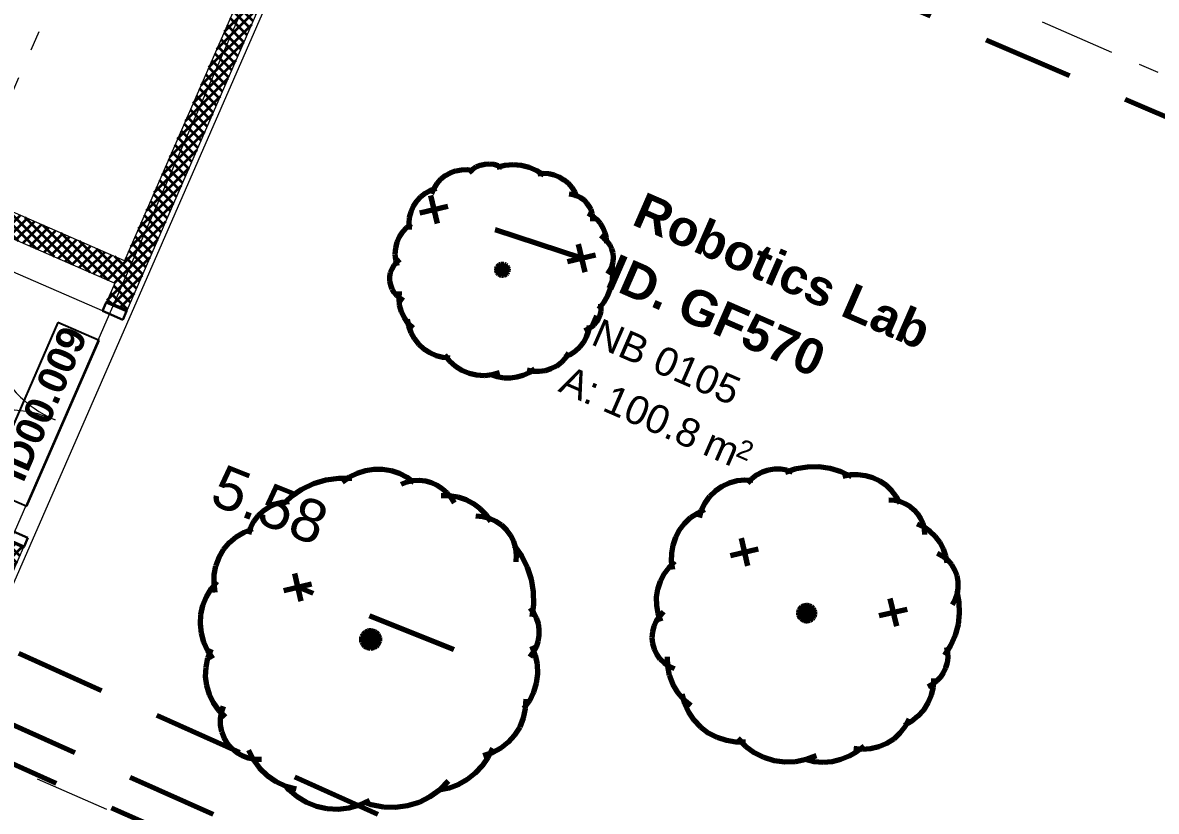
# Model space of a CAD drawing. Header units: millimetres. Extents: x -99530 to 1067232, y -97212 to 137997.
# Drawn here: x 983521 to 991453, y -17191 to -11672 of the extents above; entities that cross this region are included whole.
import ezdxf
from ezdxf.enums import TextEntityAlignment as Align

# ---------------------------------------------------------------- set-up
doc = ezdxf.new("R2010")
doc.units = ezdxf.units.MM
doc.header["$MEASUREMENT"] = 0
doc.linetypes.add('Double Dashed', pattern=[1093.611073, 529.166651, -211.666656, 141.111112, -211.666656])
doc.linetypes.add('Long Dashed', pattern=[1058.333302, 634.99999, -423.333311])
for name, color, linetype, lineweight, true_color in [('A-25-M_Wall_Int_Pen_No__107', 7, 'Continuous', 15, 0xa6a6a6), ('A-25-M_Wall_Int_Pen_No__27', 7, 'Continuous', 50, 0x2a2a2a), ('New_A-05-M_Gross_Int_Computing_Pen_No__74', 7, 'Continuous', 20, 0x606060), ('New_A-15-MG_Structural_Grid_Phase_2_Pen_No__222', 7, 'Continuous', 13, 0x65af33), ('New_ArchiCAD Doors_Pen_No__43', 7, 'Continuous', 30, 0x444444), ('New_ArchiCAD Doors_Pen_No__63', 7, 'Continuous', 20, 0x606060)]:
    doc.layers.add(name, color=color, linetype=linetype, lineweight=lineweight, true_color=true_color)
for name, color, linetype, lineweight in [('Demolished_G-10-P_Topo_Building_Pen_No__177', 1, 'Continuous', 70), ('Demolished_G-10-P_Topo_Fence_Pen_No__177', 1, 'Continuous', 70), ('Demolished_G-10-P_Topo_Tree_Planting_Pen_No__177', 1, 'Continuous', 70), ('Demolished_G-10-P_Topo_Wall_Pen_No__177', 1, 'Continuous', 70), ('G-10-P_Topo_Fence_Pen_No__2', 8, 'Continuous', 15), ('New_A-25-M_Wall_Int_Pen_No__1', 7, 'Continuous', 13), ('New_A-25-M_Wall_Int_Pen_No__155', 5, 'Continuous', 35), ('New_ArchiCAD Door Markers_Pen_No__1', 7, 'Continuous', 13), ('New_ArchiCAD Door Markers_Pen_No__5', 7, 'Continuous', 25), ('New_ArchiCAD Doors_Pen_No__1', 7, 'Continuous', 13), ('New_ArchiCAD Zone Stamps_Pen_No__6', 7, 'Continuous', 35)]:
    doc.layers.add(name, color=color, linetype=linetype, lineweight=lineweight)
for name, color, linetype in [('New_A-05-M_Gross_Int_Computing', 7, 'Continuous'), ('New_A-15-MG_Structural_Grid_Phase_2', 7, 'Continuous'), ('New_A-25-M_Wall_Int', 7, 'Continuous'), ('New_ArchiCAD Door Markers', 7, 'Continuous'), ('New_ArchiCAD Doors', 7, 'Continuous')]:
    doc.layers.add(name, color=color, linetype=linetype)
doc.styles.add('GENERATED_STYLE_1', font='')
doc.styles.add('GENERATED_STYLE_2', font='')
doc.styles.add('GENERATED_STYLE_3', font='')
doc.styles.add('GENERATED_STYLE_4', font='')
doc.styles.get('GENERATED_STYLE_1').set_extended_font_data('Arial', bold=True)
doc.styles.get('GENERATED_STYLE_2').set_extended_font_data('Swis721 BT', bold=True)
doc.styles.get('GENERATED_STYLE_3').set_extended_font_data('Arial')
doc.styles.get('GENERATED_STYLE_4').set_extended_font_data('Swis721 BT')
pattern_1 = [(45, (976938, 0), (-35.35534, 35.35534), []), (135, (976938, 0), (35.35534, 35.35534), [])]

# ---------------------------------------------------------------- blocks, each defined once
blk = doc.blocks.new('Robotics Lab_INB 0105_36_3', base_point=(988409.6, -14282.5))
at = {"layer": 'New_A-05-M_Gross_Int_Computing_Pen_No__74', "linetype": 'Continuous'}
blk.add_line((987302.2, -6778.4), (983411.1, -15702), dxfattribs=at)
at = {"layer": 'New_ArchiCAD Zone Stamps_Pen_No__6'}
for tag, height, style, p in [('ROOM_NAME', 250, 'GENERATED_STYLE_1', (987873.7, -12852.3)), ('zoneNameLine2', 250, 'GENERATED_STYLE_1', (987685.2, -13284.5)), ('ROOM_NUMBER', 200, 'GENERATED_STYLE_3', (987496.8, -13705.2)), ('measuredAreaCode', 200, 'GENERATED_STYLE_3', (987339.8, -14065.3)), ('ROOM_HOLES_PRM', 200, 'GENERATED_STYLE_3', (987647.2, -14199.3)), ('DUMMY_649', 200, 'GENERATED_STYLE_3', (988276.4, -14473.7)), ('DUMMY_650', 133.3, 'GENERATED_STYLE_3', (988555.6, -14580.2))]:
    blk.add_attdef(tag, text='', height=height, rotation=336.44041, dxfattribs=dict(at, style=style)).set_placement(p, align=Align.TOP_LEFT)
blk = doc.blocks.new('Image Engineering Workshop_INB 0108_45_3', base_point=(981374.2, -10684.3))
at = {"layer": 'New_A-05-M_Gross_Int_Computing_Pen_No__74', "linetype": 'Continuous'}
blk.add_line((983322.2, -15560.1), (987267.9, -6511.4), dxfattribs=at)
at = {"layer": 'New_ArchiCAD Zone Stamps_Pen_No__6'}
for tag, height, style, p in [('ROOM_NAME', 250, 'GENERATED_STYLE_1', (979618.7, -8722.4)), ('zoneNameLine2', 250, 'GENERATED_STYLE_1', (979430.3, -9154.5)), ('ROOM_NUMBER', 200, 'GENERATED_STYLE_3', (979241.8, -9575.2)), ('measuredAreaCode', 200, 'GENERATED_STYLE_3', (979084.8, -9935.3)), ('ROOM_WALLS_PRM', 200, 'GENERATED_STYLE_3', (979392.2, -10069.4)), ('DUMMY_649', 200, 'GENERATED_STYLE_3', (980021.4, -10343.7)), ('DUMMY_650', 133.3, 'GENERATED_STYLE_3', (980300.7, -10450.3))]:
    blk.add_attdef(tag, text='', height=height, rotation=336.44041, dxfattribs=dict(at, style=style)).set_placement(p, align=Align.TOP_LEFT)
blk = doc.blocks.new('Door Stamp 17[7]_3', base_point=(983889.5, -14514.4))
at = {"layer": 'New_ArchiCAD Door Markers_Pen_No__5', "linetype": 'Continuous'}
for p, q in [((983767.2, -13770.7), (983261.4, -14930.8)), ((984055.3, -13896.3), (983767.2, -13770.7)), ((983549.4, -15056.5), (984055.3, -13896.3)), ((983549.4, -15056.5), (984055.3, -13896.3)), ((983261.4, -14930.8), (983549.4, -15056.5))]:
    blk.add_line(p, q, dxfattribs=at)
at = {"layer": 'New_ArchiCAD Door Markers_Pen_No__1', "style": 'GENERATED_STYLE_1'}
blk.add_attdef('AC_WIDO_ID', text='', height=200, rotation=66.44041, dxfattribs=at).set_placement((983579.9, -14921.5), align=Align.BOTTOM_LEFT)
blk = doc.blocks.new('Double Door 19[11]_3', base_point=(976938, 0))
at = {"layer": 'New_ArchiCAD Doors_Pen_No__1', "linetype": 'Continuous'}
for p, q in [((984109.1, -13622.9), (984122.9, -13628.9)), ((984122.9, -13628.9), (984251.2, -13684.8)), ((983385.7, -15282), (983399.4, -15288)), ((983399.4, -15288), (983527.7, -15343.9))]:
    blk.add_line(p, q, dxfattribs=at)
at = {"layer": 'New_ArchiCAD Doors_Pen_No__43', "linetype": 'Continuous'}
for p, q in [((984079.9, -13689.8), (984106.3, -13629.3)), ((984106.3, -13629.3), (984109.1, -13622.9)), ((984106.3, -13629.3), (984248.4, -13691.2)), ((984109.1, -13622.9), (984251.2, -13684.8)), ((984222, -13751.7), (984079.9, -13689.8)), ((984248.4, -13691.2), (984222, -13751.7)), ((984248.4, -13691.2), (984251.2, -13684.8)), ((983388.5, -15275.6), (983414.8, -15215.1)), ((983414.8, -15215.1), (983556.9, -15277)), ((983388.5, -15275.6), (983385.7, -15282)), ((983385.7, -15282), (983527.7, -15343.9)), ((983530.5, -15337.5), (983388.5, -15275.6)), ((983556.9, -15277), (983530.5, -15337.5)), ((983530.5, -15337.5), (983527.7, -15343.9))]:
    blk.add_line(p, q, dxfattribs=at)
at = {"layer": 'New_ArchiCAD Doors_Pen_No__63', "linetype": 'Continuous'}
for p, q in [((984079.9, -13689.8), (983317.3, -13357.2)), ((983414.8, -15215.1), (982652.2, -14882.5))]:
    blk.add_line(p, q, dxfattribs=at)
for centre, start, end in [((984079.9, -13689.8), 156.44041, 246.44041), ((983414.8, -15215.1), 66.44041, 156.44041)]:
    blk.add_arc(centre, 832, start, end, dxfattribs=at)
at = {"layer": 'New_ArchiCAD Door Markers'}
ref = blk.add_blockref('Door Stamp 17[7]_3', (983889.5, -14514.4), dxfattribs=at)
ref.add_attrib('AC_WIDO_ID', 'ID00.009', dxfattribs={"layer": 'New_ArchiCAD Door Markers_Pen_No__1', "color": 7, "height": 200, "rotation": 66.44041, "style": 'GENERATED_STYLE_1'}).set_placement((983579.9, -14921.5), align=Align.BOTTOM_LEFT)
blk = doc.blocks.new('Wall_174_3', base_point=(987266.1, -6770.8))
at = {"layer": 'New_A-25-M_Wall_Int_Pen_No__155', "linetype": 'Continuous'}
h = blk.add_hatch(dxfattribs=at)
h.set_pattern_fill('Grid_5x5_Diagonal_0003', color=256, style=0, pattern_type=2)
h.set_pattern_definition(pattern_1)
h.paths.add_polyline_path([(984109.1, -13622.9), (984122.9, -13628.9), (984251.2, -13684.8), (984313.3, -13542.4), (984369.3, -13414.1), (987266.1, -6770.8), (987137.7, -6714.8), (987188.3, -6598.9), (987179.9, -6580.5), (984233.2, -13338.4), (984227.2, -13352.1), (984171.2, -13480.4), (984165.2, -13494.2)])
h = blk.add_hatch(dxfattribs=at)
h.set_pattern_fill('Grid_5x5_Diagonal_0003', color=256, style=0, pattern_type=2)
h.set_pattern_definition(pattern_1)
h.paths.add_polyline_path([(983385.7, -15282), (983294.8, -15490.3), (983302.6, -15510), (983374.9, -15694.3), (983527.7, -15343.9), (983399.4, -15288)])
at = {"layer": 'New_A-25-M_Wall_Int_Pen_No__1', "linetype": 'Continuous'}
for p, q in [((984109.1, -13622.9), (984122.9, -13628.9)), ((984122.9, -13628.9), (984251.2, -13684.8)), ((983399.4, -15288), (983527.7, -15343.9))]:
    blk.add_line(p, q, dxfattribs=at)
at = {"layer": 'New_A-25-M_Wall_Int_Pen_No__1', "linetype": 'Continuous', "flags": 128}
for points in [[(987179.9, -6580.5), (984233.2, -13338.4)], [(984251.2, -13684.8), (987266.1, -6770.8)], [(984165.2, -13494.2), (984109.1, -13622.9)], [(983374.9, -15694.3), (983527.7, -15343.9)]]:
    blk.add_lwpolyline(points, dxfattribs=at)
at = {"layer": 'New_ArchiCAD Doors', "color": 251, "linetype": 'Continuous', "lineweight": 20, "true_color": 0x606060}
blk.add_blockref('Double Door 19[11]_3', (976938, 0), dxfattribs=at)
blk = doc.blocks.new('Door Stamp 17[13]_3', base_point=(983923.8, -11043.9))
at = {"layer": 'New_ArchiCAD Door Markers_Pen_No__5', "linetype": 'Continuous'}
for p, q in [((983824.2, -10467.5), (983433.6, -11363.2)), ((984018.3, -10552.1), (983824.2, -10467.5)), ((983627.7, -11447.8), (984018.3, -10552.1)), ((983627.7, -11447.8), (984018.3, -10552.1)), ((983433.6, -11363.2), (983627.7, -11447.8))]:
    blk.add_line(p, q, dxfattribs=at)
at = {"layer": 'New_ArchiCAD Door Markers_Pen_No__1', "style": 'GENERATED_STYLE_2'}
blk.add_attdef('AC_WIDO_ID', text='', height=150, rotation=66.44041, dxfattribs=at).set_placement((983651.2, -11349.3), align=Align.BOTTOM_LEFT)
blk = doc.blocks.new('Simple Door Opening[17]_3', base_point=(976938, 0))
at = {"layer": 'New_ArchiCAD Doors_Pen_No__1', "linetype": 'Continuous'}
for p, q in [((984307.6, -9738.5), (984321.4, -9744.5)), ((984321.4, -9744.5), (984449.7, -9800.5)), ((984449.7, -9800.5), (984463.4, -9806.4)), ((983228.4, -12213.4), (983242.2, -12219.4)), ((983242.2, -12219.4), (983370.5, -12275.4)), ((983370.5, -12275.4), (983384.2, -12281.4))]:
    blk.add_line(p, q, dxfattribs=at)
at = {"layer": 'New_ArchiCAD Door Markers'}
ref = blk.add_blockref('Door Stamp 17[13]_3', (983923.8, -11043.9), dxfattribs=at)
ref.add_attrib('AC_WIDO_ID', 'ID00.008', dxfattribs={"layer": 'New_ArchiCAD Door Markers_Pen_No__1', "color": 7, "height": 150, "rotation": 66.44041, "style": 'GENERATED_STYLE_2'}).set_placement((983651.2, -11349.3), align=Align.BOTTOM_LEFT)
blk = doc.blocks.new('Door Stamp 17[14]_3', base_point=(985483.8, -7466.4))
at = {"layer": 'New_ArchiCAD Door Markers_Pen_No__5', "linetype": 'Continuous'}
for p, q in [((985384.2, -6889.9), (984993.6, -7785.6)), ((985578.3, -6974.6), (985384.2, -6889.9)), ((985187.7, -7870.3), (985578.3, -6974.6)), ((985187.7, -7870.3), (985578.3, -6974.6)), ((984993.6, -7785.6), (985187.7, -7870.3))]:
    blk.add_line(p, q, dxfattribs=at)
at = {"layer": 'New_ArchiCAD Door Markers_Pen_No__1', "style": 'GENERATED_STYLE_2'}
blk.add_attdef('AC_WIDO_ID', text='', height=150, rotation=66.44041, dxfattribs=at).set_placement((985211.2, -7771.5), align=Align.BOTTOM_LEFT)
blk = doc.blocks.new('Simple Door Opening[18]_3', base_point=(976938, 0))
at = {"layer": 'New_ArchiCAD Doors_Pen_No__1', "linetype": 'Continuous'}
for p, q in [((985867.6, -6161), (985881.3, -6167)), ((985881.3, -6167), (986009.7, -6222.9)), ((986009.7, -6222.9), (986023.4, -6228.9)), ((984788.4, -8635.9), (984802.1, -8641.9)), ((984802.1, -8641.9), (984930.5, -8697.9)), ((984930.5, -8697.9), (984944.2, -8703.9))]:
    blk.add_line(p, q, dxfattribs=at)
at = {"layer": 'New_ArchiCAD Door Markers'}
ref = blk.add_blockref('Door Stamp 17[14]_3', (985483.8, -7466.4), dxfattribs=at)
ref.add_attrib('AC_WIDO_ID', 'ID00.007', dxfattribs={"layer": 'New_ArchiCAD Door Markers_Pen_No__1', "color": 7, "height": 150, "rotation": 66.44041, "style": 'GENERATED_STYLE_2'}).set_placement((985211.2, -7771.5), align=Align.BOTTOM_LEFT)
blk = doc.blocks.new('Wall_188_3', base_point=(986017.4, -6242.7))
at = {"layer": 'A-25-M_Wall_Int_Pen_No__107', "linetype": 'Continuous'}
for points in [[(984837.5, -8948.7), (984843.5, -8935), (984829.7, -8929), (984823.7, -8942.7)], [(984697.6, -9269.5), (984703.6, -9255.7), (984689.8, -9249.7), (984683.8, -9263.5)]]:
    blk.add_hatch(color=256, dxfattribs=at).paths.add_polyline_path(points)
at = {"layer": 'New_A-25-M_Wall_Int_Pen_No__155', "linetype": 'Continuous'}
h = blk.add_hatch(dxfattribs=at)
h.set_pattern_fill('Grid_5x5_Diagonal_0003', color=256, style=0, pattern_type=2)
h.set_pattern_definition(pattern_1)
h.paths.add_polyline_path([(984788.4, -8635.9), (984307.6, -9738.5), (984321.4, -9744.5), (984449.7, -9800.5), (984463.4, -9806.4), (984697.6, -9269.5), (984683.8, -9263.5), (984689.8, -9249.7), (984703.6, -9255.7), (984837.5, -8948.7), (984823.7, -8942.7), (984829.7, -8929), (984843.5, -8935), (984944.2, -8703.9), (984930.5, -8697.9), (984802.1, -8641.9)])
h = blk.add_hatch(dxfattribs=at)
h.set_pattern_fill('Grid_5x5_Diagonal_0003', color=256, style=0, pattern_type=2)
h.set_pattern_definition(pattern_1)
h.paths.add_polyline_path([(983228.4, -12213.4), (982908.8, -12946.3), (982928.6, -12938.6), (983112.9, -12866.2), (983132.6, -12858.5), (983384.2, -12281.4), (983370.5, -12275.4), (983242.2, -12219.4)])
at = {"layer": 'A-25-M_Wall_Int_Pen_No__27', "linetype": 'Continuous'}
for p, q in [((984823.7, -8942.7), (984837.5, -8948.7)), ((984843.5, -8935), (984829.7, -8929)), ((984683.8, -9263.5), (984697.6, -9269.5)), ((984703.6, -9255.7), (984689.8, -9249.7))]:
    blk.add_line(p, q, dxfattribs=at)
at = {"layer": 'New_A-25-M_Wall_Int_Pen_No__1', "linetype": 'Continuous', "flags": 128}
for points in [[(984788.4, -8635.9), (984307.6, -9738.5)], [(984843.5, -8935), (984944.2, -8703.9)], [(984703.6, -9255.7), (984837.5, -8948.7)], [(984463.4, -9806.4), (984697.6, -9269.5)], [(983228.4, -12213.4), (982908.8, -12946.3)], [(983132.6, -12858.5), (983384.2, -12281.4)]]:
    blk.add_lwpolyline(points, dxfattribs=at)
at = {"layer": 'New_ArchiCAD Doors', "color": 251, "linetype": 'Continuous', "lineweight": 20, "true_color": 0x606060}
for name in ['Simple Door Opening[18]_3', 'Simple Door Opening[17]_3']:
    blk.add_blockref(name, (976938, 0), dxfattribs=at)
blk = doc.blocks.new('Wall_189_3', base_point=(984375.3, -13400.3))
at = {"layer": 'New_A-25-M_Wall_Int_Pen_No__155', "linetype": 'Continuous'}
h = blk.add_hatch(dxfattribs=at)
h.set_pattern_fill('Grid_5x5_Diagonal_0003', color=256, style=0, pattern_type=2)
h.set_pattern_definition(pattern_1)
h.paths.add_polyline_path([(982908.8, -12946.3), (984165.2, -13494.2), (984171.2, -13480.4), (984227.2, -13352.1), (984233.2, -13338.4), (983132.6, -12858.5), (983112.9, -12866.2), (982928.6, -12938.6)])
at = {"layer": 'New_A-25-M_Wall_Int_Pen_No__1', "linetype": 'Continuous', "flags": 128}
for points in [[(984233.2, -13338.4), (983132.6, -12858.5)], [(982908.8, -12946.3), (984165.2, -13494.2)]]:
    blk.add_lwpolyline(points, dxfattribs=at)
blk = doc.blocks.new('Standard grid marker[48]_3', base_point=(992775, -20956.1))
at = {"layer": 'New_A-15-MG_Structural_Grid_Phase_2_Pen_No__222', "linetype": 'Double Dashed'}
blk.add_line((992128.7, -20674.3), (963323, -8113.6), dxfattribs=at)
at = {"layer": 'New_A-15-MG_Structural_Grid_Phase_2_Pen_No__222', "style": 'GENERATED_STYLE_4'}
for tag, p in [('AC_MarkerText_1_1', (962218.3, -7588.5)), ('AC_MarkerText_1_0', (993233.3, -21112.6))]:
    blk.add_attdef(tag, text='', height=350, rotation=336.44041, dxfattribs=at).set_placement(p, align=Align.MIDDLE_CENTER)
blk = doc.blocks.new('Standard grid marker[53]_3', base_point=(989117.5, 840.1))
at = {"layer": 'New_A-15-MG_Structural_Grid_Phase_2_Pen_No__222', "linetype": 'Double Dashed'}
blk.add_line((988738.3, -29.4), (974468.2, -32755.4), dxfattribs=at)
at = {"layer": 'New_A-15-MG_Structural_Grid_Phase_2_Pen_No__222', "style": 'GENERATED_STYLE_4'}
for tag, p in [('AC_MarkerText_1_0', (988744.4, 1584.9)), ('AC_MarkerText_1_1', (973316.3, -33796.8))]:
    blk.add_attdef(tag, text='', height=350, rotation=336.44041, dxfattribs=at).set_placement(p, align=Align.MIDDLE_CENTER)
blk = doc.blocks.new('Standard grid marker[55]_3', base_point=(995839.3, -13928.7))
at = {"layer": 'New_A-15-MG_Structural_Grid_Phase_2_Pen_No__222', "linetype": 'Double Dashed'}
blk.add_line((993146.4, -12754.5), (968433.9, -1978.6), dxfattribs=at)
at = {"layer": 'New_A-15-MG_Structural_Grid_Phase_2_Pen_No__222', "style": 'GENERATED_STYLE_4'}
for tag, p in [('AC_MarkerText_1_1', (965282.6, -561.1)), ('AC_MarkerText_1_0', (996297.6, -14085.2))]:
    blk.add_attdef(tag, text='', height=350, rotation=336.44041, dxfattribs=at).set_placement(p, align=Align.MIDDLE_CENTER)

msp = doc.modelspace()

# ---------------------------------------------------------------- linework, layer by layer
at = {"layer": 'Demolished_G-10-P_Topo_Building_Pen_No__177', "linetype": 'Long Dashed', "flags": 128}
for points in [[(986644.8, -12719.8), (986667.9, -12698.6), (986694.3, -12681.6), (986723.2, -12669.3), (986753.7, -12662.1), (986785.1, -12660.1), (986816.3, -12663.4), (986846.5, -12671.8), (986874.8, -12685.3)], [(986838.3, -12682.6), (986894.6, -12669.5), (986952.2, -12665.4), (987009.7, -12670.2), (987065.8, -12683.8), (987119.1, -12706), (987168.3, -12736.2)], [(986384.3, -12869.4), (986399.4, -12832), (986420.6, -12797.7), (986447.2, -12767.4), (986478.5, -12742), (986513.6, -12722.1), (986551.5, -12708.4), (986591.2, -12701.2), (986631.6, -12700.8), (986671.4, -12707)], [(987124.8, -12729.3), (987163.2, -12725.8), (987201.7, -12728.3), (987239.3, -12736.8), (987275.1, -12751.1), (987308.3, -12770.8), (987337.9, -12795.5), (987363.3, -12824.5), (987383.9, -12857.1), (987399, -12892.6)], [(986226.5, -13118.4), (986224, -13076.7), (986228.2, -13035.1), (986239, -12994.8), (986256.1, -12956.7), (986279.2, -12921.9), (986307.5, -12891.2), (986340.4, -12865.5), (986377, -12845.4), (986416.4, -12831.4)], [(987345.6, -12870.3), (987373.1, -12874.8), (987399.6, -12883.6), (987424.3, -12896.3), (987446.8, -12912.8), (987466.4, -12932.6), (987482.6, -12955.2), (987495.1, -12980.1), (987503.6, -13006.7), (987507.8, -13034.2), (987507.7, -13062)], [(987475.2, -13004.6), (987507.3, -13023.9), (987535.9, -13047.9), (987560.4, -13076.2), (987580.2, -13108), (987594.6, -13142.5), (987603.5, -13178.8), (987606.5, -13216.1)], [(986141.8, -13372.7), (986131.6, -13332.4), (986128.1, -13291), (986131.4, -13249.5), (986141.3, -13209.2), (986157.7, -13171), (986180.2, -13135.9), (986208, -13105), (986240.4, -13079)], [(987562.8, -13161.5), (987588.1, -13179.2), (987610, -13201), (987627.9, -13226.2), (987641.1, -13254.2), (987649.4, -13283.9), (987652.4, -13314.7), (987650.2, -13345.5), (987642.6, -13375.5), (987630, -13403.7), (987612.8, -13429.4)], [(986186.1, -13618.2), (986161, -13603.2), (986138.8, -13584.1), (986120.1, -13561.5), (986105.6, -13536), (986095.7, -13508.5), (986090.5, -13479.7), (986090.4, -13450.4), (986095.3, -13421.5), (986105, -13393.9), (986119.3, -13368.3), (986137.8, -13345.6), (986159.9, -13326.3)], [(987643.5, -13361.9), (987648.2, -13418.4), (987644.6, -13475), (987632.7, -13530.5), (987612.7, -13583.5), (987585.1, -13633.1), (987550.5, -13678)], [(986252.8, -13810.2), (986219, -13776.6), (986191.6, -13737.6), (986171.2, -13694.6), (986158.6, -13648.6), (986154.1, -13601.2), (986157.8, -13553.7)], [(987564.4, -13638.7), (987566.9, -13665.3), (987565.2, -13691.9), (987559.4, -13718), (987549.5, -13742.8), (987535.8, -13765.8), (987518.7, -13786.3), (987498.6, -13803.9), (987476, -13818.1), (987451.4, -13828.5)], [(986508.9, -14019.8), (986460.4, -14015.3), (986413.2, -14003), (986368.6, -13983.3), (986327.8, -13956.5), (986291.9, -13923.6), (986261.8, -13885.2), (986238.2, -13842.5), (986221.9, -13796.6), (986213.3, -13748.6)], [(987483.5, -13790.5), (987477.1, -13832.4), (987463.8, -13872.6), (987444, -13910.1), (987418.3, -13943.7), (987387.2, -13972.5), (987351.9, -13995.8), (987313.1, -14012.9)], [(986857.3, -14122.5), (986805.1, -14137), (986751.1, -14142.7), (986697, -14139.4), (986644.2, -14127.1), (986594.1, -14106.2), (986548.2, -14077.3), (986507.7, -14041.2), (986473.8, -13998.9)], [(987341, -13981.9), (987317.9, -14017.9), (987289, -14049.3), (987255.1, -14075.4), (987217.2, -14095.2), (987176.4, -14108.2), (987134.1, -14114), (987091.4, -14112.5), (987049.5, -14103.6)], [(987101.4, -14096.4), (987063.8, -14121.6), (987022.7, -14140.9), (986979.2, -14153.7), (986934.3, -14159.7), (986888.9, -14158.9), (986844.2, -14151.1), (986801.2, -14136.7)], [(985758.6, -14885.6), (985807.7, -14850.5), (985861.7, -14823.5), (985919.2, -14805.2), (985978.9, -14796.2), (986039.2, -14796.7), (986098.8, -14806.6), (986156, -14825.7), (986209.6, -14853.6), (986258.1, -14889.5)], [(988595.2, -14894.8), (988624.4, -14862.6), (988658.6, -14835.7), (988696.8, -14814.9), (988738, -14800.9), (988780.9, -14794), (988824.4, -14794.4), (988867.2, -14802.2), (988908.1, -14817)], [(988857.4, -14818.1), (988933.3, -14792.7), (989012.2, -14779.3), (989092.2, -14778.4), (989171.5, -14789.8), (989247.9, -14813.4), (989319.8, -14848.6)], [(985334.7, -15048.9), (985400.3, -14986.8), (985474.8, -14935.6), (985556.4, -14896.6), (985642.9, -14870.7), (985732.5, -14858.6), (985822.8, -14860.5)], [(986168.4, -14901.6), (986209, -14885.9), (986251.7, -14876.8), (986295.2, -14874.5), (986338.6, -14879.1), (986380.7, -14890.3), (986420.5, -14908), (986457.1, -14931.8), (986489.5, -14960.9), (986517, -14994.8), (986538.8, -15032.5)], [(988255.4, -15135.6), (988271.4, -15082), (988296.1, -15031.9), (988328.8, -14986.5), (988368.7, -14947.3), (988414.5, -14915.3), (988465, -14891.4), (988518.9, -14876.2), (988574.5, -14870.3), (988630.3, -14873.8)], [(989258.9, -14844.9), (989311.4, -14834.9), (989364.8, -14833.3), (989417.8, -14840.1), (989469.2, -14855.1), (989517.5, -14878), (989561.6, -14908.1), (989600.5, -14944.8), (989633.1, -14987.2), (989658.8, -15034.1)], [(986449.5, -14980.6), (986508.1, -14981.2), (986565.8, -14991.1), (986621.2, -15009.9), (986673, -15037.3), (986719.8, -15072.5), (986760.4, -15114.6), (986794, -15162.6)], [(985102.6, -15252), (985117.1, -15205.1), (985139.4, -15161.3), (985168.7, -15121.9), (985204.2, -15088), (985244.9, -15060.5), (985289.7, -15040.3), (985337.2, -15027.9), (985386.1, -15023.6)], [(989582.1, -15010.4), (989620.7, -15013), (989658.3, -15021.6), (989694.1, -15035.9), (989727.3, -15055.7), (989756.9, -15080.5), (989782.3, -15109.5), (989802.9, -15142.2), (989818.1, -15177.7), (989827.5, -15215.2), (989831, -15253.6)], [(986691.8, -15123.4), (986740, -15127.3), (986786.8, -15139.4), (986830.9, -15159.4), (986870.9, -15186.6), (986905.6, -15220.3), (986934, -15259.5), (986955.3, -15302.9), (986968.8, -15349.4), (986974.1, -15397.4), (986971.1, -15445.7)], [(988070.5, -15499.9), (988061.5, -15442.7), (988061.8, -15384.8), (988071.4, -15327.7), (988090.1, -15272.9), (988117.3, -15221.8), (988152.4, -15175.8), (988194.4, -15135.9), (988242.3, -15103.4), (988294.7, -15078.9)], [(984868.9, -15660.1), (984859.8, -15597.6), (984861.3, -15534.5), (984873.3, -15472.5), (984895.4, -15413.4), (984927.2, -15358.8), (984967.6, -15310.3), (985015.5, -15269.3), (985069.7, -15236.8), (985128.5, -15213.8)], [(989778.6, -15178.7), (989825.4, -15201), (989868.1, -15230.4), (989905.6, -15266.2), (989937, -15307.5), (989961.5, -15353.2), (989978.5, -15402.1), (989987.5, -15453.2)], [(986959.2, -15330.3), (987010.3, -15402.9), (987050.1, -15482.2), (987077.8, -15566.6), (987092.8, -15654), (987094.7, -15742.8), (987083.4, -15830.8)], [(989920.1, -15383.6), (989957.3, -15404.7), (989990.5, -15431.9), (990018.4, -15464.4), (990040.4, -15501.2), (990055.7, -15541.2), (990063.9, -15583.2), (990064.8, -15626.1), (990058.4, -15668.4), (990044.8, -15709), (990024.4, -15746.7)], [(987987, -15862), (987967.6, -15807.7), (987957.3, -15751), (987956.4, -15693.4), (987964.9, -15636.4), (987982.5, -15581.5), (988008.8, -15530.2), (988043.1, -15483.9), (988084.5, -15443.8)], [(984852.5, -16121.1), (984816.1, -16066.8), (984789, -16007.3), (984771.7, -15944.3), (984764.8, -15879.3), (984768.4, -15814), (984782.4, -15750.2), (984806.6, -15689.4), (984840.1, -15633.3), (984882.3, -15583.3)], [(990057.8, -15649.6), (990071.8, -15726.9), (990074.2, -15805.5), (990065.1, -15883.6), (990044.5, -15959.4), (990012.9, -16031.4), (989971.1, -16098)], [(987071.1, -15766.7), (987095.5, -15800.6), (987114.3, -15838), (987127, -15877.8), (987133.2, -15919.2), (987132.9, -15961), (987126, -16002.2), (987112.7, -16041.9), (987093.4, -16078.9), (987068.4, -16112.5)], [(988080.5, -16194.9), (988043.8, -16177.5), (988010.6, -16154), (987981.9, -16125.3), (987958.6, -16092.1), (987941.2, -16055.4), (987930.4, -16016.3), (987926.3, -15975.9), (987929.3, -15935.4), (987939.1, -15896), (987955.5, -15858.9), (987977.9, -15825.1), (988005.8, -15795.6)], [(984939, -16531.6), (984893.4, -16485.2), (984855.9, -16432), (984827.6, -16373.4), (984809.2, -16311), (984801.1, -16246.4), (984803.7, -16181.4), (984816.9, -16117.7), (984840.2, -16056.9)], [(987081.8, -16035.8), (987106.3, -16097.4), (987120.1, -16162.2), (987122.9, -16228.5), (987114.7, -16294.2), (987095.6, -16357.7), (987066.2, -16417.1), (987027.3, -16470.8)], [(989985.1, -16041.9), (989992.1, -16078.2), (989993.2, -16115.3), (989988.6, -16152), (989978.2, -16187.5), (989962.3, -16221), (989941.4, -16251.6), (989916, -16278.5), (989886.6, -16301.1), (989854.1, -16318.7)], [(988197.7, -16451.1), (988146.7, -16409.1), (988103.7, -16359), (988070, -16302.2), (988046.5, -16240.5), (988034.1, -16175.6), (988033, -16109.6)], [(989893.5, -16262.1), (989890.1, -16320.7), (989877.1, -16377.9), (989854.7, -16432.2), (989823.5, -16482), (989784.5, -16525.9), (989738.7, -16562.6), (989687.5, -16591.3)], [(987040.6, -16406.9), (987037.8, -16473.7), (987023.5, -16539.1), (986998.2, -16601.1), (986962.7, -16657.8), (986918, -16707.5), (986865.4, -16748.9), (986806.4, -16780.6), (986742.9, -16801.7)], [(988578.7, -16706.7), (988511.1, -16706.8), (988444.4, -16696.1), (988380.3, -16674.6), (988320.5, -16643.1), (988266.6, -16602.4), (988220, -16553.4), (988181.9, -16497.6), (988153.3, -16436.3), (988135.1, -16371.3)], [(985192.9, -16828.2), (985147.1, -16827.8), (985102, -16819.5), (985058.9, -16803.7), (985019.2, -16780.9), (984984, -16751.5), (984954.3, -16716.6), (984931, -16677.1), (984914.8, -16634.3), (984906.1, -16589.2), (984905.2, -16543.4), (984912.2, -16498.1), (984926.8, -16454.7)], [(989722, -16544.9), (989694.8, -16597.5), (989659, -16644.8), (989615.6, -16685.1), (989566, -16717.5), (989511.5, -16740.8), (989453.8, -16754.4), (989394.6, -16757.9), (989335.8, -16751.1)], [(989073, -16802.5), (989002.8, -16829.4), (988929.1, -16844.4), (988854, -16846.9), (988779.5, -16836.9), (988707.6, -16814.6), (988640.5, -16780.8), (988579.9, -16736.3), (988527.5, -16682.4)], [(989406.4, -16734.4), (989357.8, -16774.2), (989303.6, -16806.1), (989245.3, -16829.5), (989184.1, -16843.7), (989121.4, -16848.5), (989058.7, -16843.8), (988997.5, -16829.5)], [(985434.7, -17034.9), (985362.5, -17016.2), (985294.7, -16985.3), (985233.1, -16943.1), (985179.8, -16891), (985136.2, -16830.5), (985103.7, -16763.4)], [(986807.4, -16750.9), (986776.4, -16814.8), (986736.1, -16873.2), (986687.5, -16924.9), (986631.5, -16968.6), (986569.6, -17003.2), (986503.1, -17028.1), (986433.7, -17042.6)], [(985946.4, -17115.7), (985877.2, -17148), (985803.8, -17168.7), (985727.9, -17177.2), (985651.7, -17173.3), (985577.1, -17157.2), (985506.1, -17129.2), (985440.6, -17090.1), (985382.2, -17040.9), (985332.6, -16982.9)], [(986498.2, -16979.1), (986439.1, -17040), (986370.7, -17090.3), (986294.9, -17128.6), (986213.8, -17153.7), (986129.7, -17165.1), (986044.8, -17162.3), (985961.6, -17145.6), (985882.3, -17115.2)]]:
    msp.add_lwpolyline(points, dxfattribs=at)
for points in [[(986911.8, -13421.5), (986907.8, -13427.1), (986902.8, -13432), (986897.1, -13435.9), (986890.7, -13438.7), (986884, -13440.5), (986877, -13441), (986870.1, -13440.3), (986863.4, -13438.4), (986857.2, -13435.4), (986851.5, -13431.3), (986846.7, -13426.3), (986842.8, -13420.6), (986839.9, -13414.2), (986838.2, -13407.5), (986837.7, -13400.5), (986838.4, -13393.6), (986840.3, -13386.9), (986843.3, -13380.7), (986846.9, -13375.6), (986851.3, -13371.1), (986856.3, -13367.3), (986861.8, -13364.4), (986867.8, -13362.4), (986873.9, -13361.3), (986880.2, -13361.3), (986886.4, -13362.2), (986892.4, -13364), (986898, -13366.8), (986903.1, -13370.4), (986907.6, -13374.8), (986911.3, -13379.8), (986914.2, -13385.3), (986916.2, -13391.3), (986917.3, -13397.4), (986917.4, -13403.7), (986916.5, -13409.9), (986914.6, -13415.9)], [(986905, -13417.4), (986901.7, -13421.9), (986897.8, -13425.8), (986893.2, -13428.9), (986888.1, -13431.2), (986882.7, -13432.6), (986877.1, -13433), (986871.6, -13432.4), (986866.3, -13430.9), (986861.2, -13428.5), (986856.7, -13425.2), (986852.8, -13421.3), (986849.7, -13416.7), (986847.4, -13411.6), (986846.1, -13406.2), (986845.7, -13400.6), (986846.2, -13395.1), (986847.7, -13389.8), (986850.1, -13384.7), (986853, -13380.7), (986856.5, -13377.1), (986860.5, -13374.1), (986865, -13371.7), (986869.7, -13370.1), (986874.7, -13369.3), (986879.7, -13369.2), (986884.6, -13369.9), (986889.4, -13371.4), (986893.9, -13373.6), (986898.4, -13376.9), (986902.3, -13380.9), (986905.4, -13385.5), (986907.7, -13390.6), (986909.1, -13396), (986909.5, -13401.5), (986908.9, -13407), (986907.4, -13412.4)], [(986898.1, -13413.3), (986896, -13416.4), (986893.3, -13419.1), (986890.3, -13421.3), (986887, -13423.1), (986883.5, -13424.3), (986879.8, -13424.9), (986876, -13425), (986872.3, -13424.4), (986868.7, -13423.3), (986865.3, -13421.6), (986862.3, -13419.5), (986859.6, -13416.9), (986857.3, -13413.8), (986855.6, -13410.5), (986854.4, -13407), (986853.7, -13403.3), (986853.7, -13399.5), (986854.2, -13395.8), (986855.3, -13392.2), (986857, -13388.8), (986859.4, -13385.4), (986862.4, -13382.5), (986865.9, -13380.2), (986869.7, -13378.5), (986873.7, -13377.4), (986877.9, -13377.1), (986882, -13377.6), (986886.1, -13378.7), (986889.8, -13380.5), (986892.9, -13382.7), (986895.6, -13385.3), (986897.8, -13388.3), (986899.6, -13391.6), (986900.8, -13395.2), (986901.4, -13398.9), (986901.5, -13402.6), (986900.9, -13406.4), (986899.8, -13409.9)], [(986891.3, -13409.2), (986889.8, -13411.3), (986888.1, -13413.1), (986886.1, -13414.6), (986883.9, -13415.7), (986881.5, -13416.5), (986879, -13417), (986876.5, -13417), (986874, -13416.6), (986871.7, -13415.9), (986869.4, -13414.8), (986867.1, -13413.2), (986865.2, -13411.2), (986863.6, -13408.9), (986862.5, -13406.3), (986861.8, -13403.6), (986861.6, -13400.9), (986861.9, -13398.1), (986862.6, -13395.4), (986863.9, -13392.9), (986865.3, -13390.9), (986867, -13389.1), (986869.1, -13387.6), (986871.3, -13386.4), (986873.6, -13385.6), (986876.1, -13385.2), (986878.6, -13385.1), (986881.1, -13385.5), (986883.5, -13386.3), (986885.7, -13387.4), (986887.8, -13388.8), (986889.6, -13390.6), (986891.1, -13392.6), (986892.2, -13394.8), (986893, -13397.1), (986893.5, -13399.6), (986893.5, -13402.1), (986893.1, -13404.6), (986892.4, -13407)], [(986884.4, -13405.2), (986883.7, -13406.2), (986882.8, -13407.1), (986881.8, -13407.8), (986880.7, -13408.4), (986879.5, -13408.8), (986878.3, -13409), (986877, -13409), (986875.8, -13408.9), (986874.6, -13408.5), (986873.5, -13407.9), (986872.4, -13407.1), (986871.4, -13406.1), (986870.6, -13405), (986870, -13403.7), (986869.7, -13402.4), (986869.6, -13401), (986869.7, -13399.6), (986870.1, -13398.2), (986870.7, -13397), (986871.5, -13395.9), (986872.5, -13394.9), (986873.7, -13394.1), (986874.9, -13393.5), (986876.3, -13393.2), (986877.7, -13393.1), (986879.1, -13393.2), (986880.4, -13393.6), (986881.6, -13394.2), (986882.8, -13395), (986883.7, -13396), (986884.5, -13397.2), (986885.1, -13398.4), (986885.4, -13399.8), (986885.5, -13401.2), (986885.4, -13402.6), (986885, -13403.9)], [(989056, -15828), (989051.2, -15836.3), (989044.9, -15843.7), (989037.5, -15849.8), (989029.1, -15854.6), (989020.1, -15857.8), (989010.6, -15859.5), (989000.9, -15859.4), (988991.4, -15857.7), (988982.4, -15854.3), (988974.1, -15849.5), (988966.7, -15843.2), (988960.6, -15835.8), (988955.8, -15827.4), (988952.5, -15818.4), (988950.9, -15808.9), (988951, -15799.2), (988952.7, -15789.7), (988956.1, -15780.7), (988960.4, -15773.2), (988965.8, -15766.4), (988972.2, -15760.6), (988979.5, -15755.8), (988987.4, -15752.3), (988995.8, -15750), (989004.4, -15749.1), (989013.1, -15749.5), (989021.6, -15751.3), (989029.7, -15754.4), (989037.2, -15758.7), (989044, -15764.1), (989049.8, -15770.5), (989054.6, -15777.8), (989058.1, -15785.7), (989060.4, -15794.1), (989061.3, -15802.7), (989060.9, -15811.4), (989059.1, -15819.9)], [(989046, -15823.3), (989042.1, -15829.9), (989037.2, -15835.8), (989031.2, -15840.7), (989024.5, -15844.5), (989017.3, -15847.1), (989009.7, -15848.4), (989001.9, -15848.4), (988994.4, -15847), (988987.1, -15844.3), (988980.5, -15840.4), (988974.6, -15835.4), (988969.7, -15829.5), (988965.8, -15822.8), (988963.2, -15815.6), (988962, -15807.9), (988962, -15800.2), (988963.4, -15792.7), (988966.1, -15785.4), (988969.5, -15779.4), (988973.9, -15774), (988979, -15769.3), (988984.8, -15765.5), (988991.1, -15762.7), (988997.8, -15760.9), (989004.7, -15760.1), (989011.7, -15760.5), (989018.5, -15761.9), (989025, -15764.3), (989031.6, -15768.2), (989037.5, -15773.2), (989042.4, -15779.2), (989046.2, -15785.9), (989048.8, -15793.1), (989050.1, -15800.7), (989050.1, -15808.4), (989048.7, -15816)], [(989036, -15818.5), (989033.4, -15823), (989030.2, -15827.1), (989026.3, -15830.6), (989022, -15833.5), (989017.2, -15835.6), (989012.2, -15836.9), (989007, -15837.5), (989001.8, -15837.2), (988996.7, -15836.2), (988991.9, -15834.3), (988987.3, -15831.7), (988983.3, -15828.5), (988979.8, -15824.6), (988976.9, -15820.3), (988974.8, -15815.5), (988973.4, -15810.5), (988972.9, -15805.3), (988973.1, -15800.1), (988974.2, -15795), (988976.1, -15790.1), (988979, -15785.2), (988982.7, -15780.7), (988987.2, -15777.1), (988992.2, -15774.2), (988997.6, -15772.2), (989003.3, -15771.3), (989009.1, -15771.3), (989014.8, -15772.3), (989020.2, -15774.3), (989024.8, -15776.9), (989028.8, -15780.2), (989032.3, -15784.1), (989035.2, -15788.4), (989037.3, -15793.2), (989038.7, -15798.2), (989039.2, -15803.4), (989039, -15808.6), (989037.9, -15813.7)], [(989026, -15813.8), (989024.3, -15816.8), (989022.1, -15819.5), (989019.6, -15821.8), (989016.7, -15823.7), (989013.5, -15825.2), (989010.1, -15826.1), (989006.7, -15826.5), (989003.2, -15826.3), (988999.8, -15825.6), (988996.6, -15824.3), (988993.3, -15822.4), (988990.3, -15819.9), (988987.9, -15816.9), (988985.9, -15813.6), (988984.6, -15809.9), (988984, -15806.1), (988984, -15802.3), (988984.7, -15798.5), (988986, -15794.9), (988987.8, -15791.9), (988990, -15789.2), (988992.5, -15786.8), (988995.4, -15784.9), (988998.6, -15783.5), (989001.9, -15782.6), (989005.4, -15782.2), (989008.9, -15782.4), (989012.3, -15783.1), (989015.5, -15784.3), (989018.5, -15786.1), (989021.2, -15788.2), (989023.6, -15790.8), (989025.5, -15793.7), (989026.9, -15796.9), (989027.8, -15800.2), (989028.2, -15803.7), (989028, -15807.2), (989027.3, -15810.6)], [(989016, -15809.1), (989015.2, -15810.6), (989014.1, -15811.9), (989012.8, -15813.1), (989011.4, -15814), (989009.8, -15814.8), (989008.1, -15815.2), (989006.4, -15815.4), (989004.6, -15815.3), (989002.9, -15815), (989001.3, -15814.3), (988999.6, -15813.4), (988998.2, -15812.1), (988996.9, -15810.6), (988996, -15809), (988995.3, -15807.1), (988995, -15805.2), (988995, -15803.3), (988995.4, -15801.4), (988996, -15799.6), (988997, -15797.9), (988998.3, -15796.5), (988999.8, -15795.2), (989001.4, -15794.3), (989003.2, -15793.6), (989005.1, -15793.3), (989007.1, -15793.3), (989009, -15793.7), (989010.8, -15794.3), (989012.4, -15795.3), (989013.9, -15796.6), (989015.1, -15798), (989016.1, -15799.7), (989016.7, -15801.5), (989017.1, -15803.4), (989017.1, -15805.4), (989016.7, -15807.3)], [(986017.9, -15989), (986016.8, -15999.8), (986013.9, -16010.3), (986009.3, -16020.1), (986003, -16029), (985995.2, -16036.6), (985986.2, -16042.8), (985976.3, -16047.3), (985965.8, -16050), (985955, -16050.9), (985944.1, -16049.9), (985933.6, -16047), (985923.8, -16042.3), (985914.9, -16036), (985907.3, -16028.2), (985901.1, -16019.3), (985896.6, -16009.4), (985893.9, -15998.8), (985893, -15988), (985893.8, -15978.2), (985896.2, -15968.7), (985900, -15959.7), (985905.2, -15951.4), (985911.6, -15944), (985919.1, -15937.7), (985927.5, -15932.6), (985936.6, -15928.9), (985946.1, -15926.7), (985955.9, -15926), (985965.7, -15926.9), (985975.2, -15929.2), (985984.2, -15933.1), (985992.5, -15938.2), (985999.9, -15944.7), (986006.2, -15952.2), (986011.3, -15960.6), (986015, -15969.6), (986017.2, -15979.2)], [(986005.4, -15988.9), (986004.6, -15997.5), (986002.2, -16005.9), (985998.5, -16013.8), (985993.4, -16020.9), (985987.2, -16027), (985980.1, -16031.9), (985972.2, -16035.5), (985963.7, -16037.7), (985955, -16038.4), (985946.4, -16037.6), (985938, -16035.3), (985930.1, -16031.5), (985923, -16026.5), (985916.9, -16020.3), (985912, -16013.1), (985908.4, -16005.2), (985906.2, -15996.8), (985905.5, -15988.1), (985906.2, -15980.3), (985908, -15972.7), (985911.1, -15965.5), (985915.2, -15958.8), (985920.4, -15952.9), (985926.4, -15947.8), (985933.1, -15943.8), (985940.4, -15940.9), (985948, -15939.1), (985955.8, -15938.5), (985964.5, -15939.4), (985972.9, -15941.7), (985980.7, -15945.4), (985987.8, -15950.5), (985993.9, -15956.7), (985998.9, -15963.8), (986002.5, -15971.8), (986004.7, -15980.2)], [(985992.9, -15988.8), (985992.4, -15994.6), (985991, -16000.3), (985988.7, -16005.7), (985985.6, -16010.7), (985981.7, -16015.2), (985977.2, -16019), (985972.2, -16022), (985966.7, -16024.2), (985961, -16025.5), (985955.1, -16025.9), (985949.3, -16025.4), (985943.6, -16024), (985938.2, -16021.7), (985933.2, -16018.6), (985928.7, -16014.8), (985925, -16010.3), (985921.9, -16005.2), (985919.7, -15999.8), (985918.4, -15994.1), (985918, -15988.2), (985918.6, -15981.7), (985920.3, -15975.4), (985923.1, -15969.5), (985926.9, -15964.2), (985931.6, -15959.6), (985937, -15955.9), (985942.9, -15953.2), (985949.2, -15951.5), (985955.7, -15951), (985961.6, -15951.5), (985967.3, -15952.9), (985972.7, -15955.2), (985977.7, -15958.3), (985982.1, -15962.2), (985985.9, -15966.7), (985988.9, -15971.7), (985991.2, -15977.2), (985992.5, -15982.9)], [(985980.4, -15988.7), (985980.1, -15992.6), (985979.1, -15996.4), (985977.6, -16000), (985975.5, -16003.3), (985973, -16006.3), (985970, -16008.8), (985966.6, -16010.8), (985963, -16012.3), (985959.2, -16013.2), (985955.2, -16013.5), (985950.9, -16013), (985946.7, -16011.9), (985942.8, -16010), (985939.2, -16007.5), (985936.2, -16004.4), (985933.7, -16000.8), (985931.9, -15996.8), (985930.8, -15992.6), (985930.5, -15988.3), (985930.8, -15984.4), (985931.7, -15980.6), (985933.3, -15977), (985935.3, -15973.6), (985937.9, -15970.7), (985940.9, -15968.2), (985944.3, -15966.1), (985947.9, -15964.7), (985951.7, -15963.8), (985955.6, -15963.5), (985959.5, -15963.8), (985963.3, -15964.8), (985966.9, -15966.3), (985970.3, -15968.4), (985973.2, -15971), (985975.8, -15974), (985977.8, -15977.3), (985979.2, -15980.9), (985980.1, -15984.8)], [(985967.9, -15988.6), (985967.8, -15990.5), (985967.3, -15992.4), (985966.5, -15994.2), (985965.5, -15995.9), (985964.2, -15997.4), (985962.7, -15998.6), (985961, -15999.6), (985959.2, -16000.4), (985957.3, -16000.8), (985955.3, -16001), (985953.2, -16000.8), (985951.1, -16000.2), (985949.1, -15999.2), (985947.3, -15998), (985945.8, -15996.4), (985944.6, -15994.6), (985943.7, -15992.7), (985943.1, -15990.6), (985942.9, -15988.4), (985943.2, -15986.2), (985943.7, -15984.1), (985944.7, -15982.2), (985945.9, -15980.4), (985947.5, -15978.8), (985949.3, -15977.6), (985951.3, -15976.7), (985953.4, -15976.2), (985955.5, -15976), (985957.7, -15976.2), (985959.8, -15976.8), (985961.8, -15977.7), (985963.5, -15979), (985965.1, -15980.5), (985966.3, -15982.3), (985967.2, -15984.3), (985967.7, -15986.4)]]:
    msp.add_lwpolyline(points, close=True, dxfattribs=at)
at = {"layer": 'Demolished_G-10-P_Topo_Fence_Pen_No__177', "linetype": 'Long Dashed'}
for p, q in [((994735.9, -13711.4), (987191.9, -10478.2)), ((986374.2, -12882), (986420, -13076.7)), ((986299.8, -13002.2), (986494.5, -12956.5)), ((987430.4, -13320.2), (986397.1, -12979.4)), ((986397.1, -12979.4), (986397.2, -12979.4)), ((987407.5, -13222.8), (987453.2, -13417.5)), ((987333, -13343.1), (987527.7, -13297.3)), ((987430.4, -13320.2), (987430.4, -13320.2)), ((988547, -15279.5), (988592.8, -15474.2)), ((988472.5, -15399.7), (988667.2, -15353.9)), ((988569.9, -15376.8), (988569.9, -15376.8)), ((985422.2, -15525.7), (985468, -15720.4)), ((985347.8, -15645.9), (985542.5, -15600.1)), ((986537.8, -16057.5), (985445.1, -15623)), ((985445.1, -15623), (985445.2, -15623)), ((989589, -15701.2), (989634.7, -15895.9)), ((989514.5, -15821.4), (989709.2, -15775.7)), ((989611.9, -15798.6), (989611.9, -15798.6))]:
    msp.add_line(p, q, dxfattribs=at)
at = {"layer": 'Demolished_G-10-P_Topo_Tree_Planting_Pen_No__177', "linetype": 'Long Dashed'}
for p, q in [((966740.2, -9417), (989142.9, -19391.7)), ((986877.3, -13400.9), (986877.4, -13400.9)), ((987224.2, -14082.7), (987224.3, -14082.7)), ((989005.7, -15804.1), (989005.7, -15804.1)), ((985955, -15988.4), (985955, -15988.4)), ((986962.4, -16635.4), (986962.5, -16635.4)), ((989574.1, -16699.3), (989574.1, -16699.3))]:
    msp.add_line(p, q, dxfattribs=at)
at = {"layer": 'Demolished_G-10-P_Topo_Wall_Pen_No__177', "linetype": 'Long Dashed', "flags": 128}
for points in [[(966996, -8908.1), (978088.7, -13664.6), (989952.3, -18977.5)], [(966809.9, -9342.3), (977900.9, -14098.1), (989762.9, -19410.3)]]:
    msp.add_lwpolyline(points, dxfattribs=at)
at = {"layer": 'G-10-P_Topo_Fence_Pen_No__2', "linetype": 'Continuous'}
msp.add_line((986537.8, -16057.5), (986537.9, -16057.5), dxfattribs=at)

# ---------------------------------------------------------------- block references
at = {"layer": 'New_A-05-M_Gross_Int_Computing', "linetype": 'Continuous'}
msp.add_blockref('Image Engineering Workshop_INB 0108_45_3', (981374.2, -10684.3), dxfattribs=at)
ref = msp.add_blockref('Robotics Lab_INB 0105_36_3', (988409.6, -14282.5), dxfattribs=at)
ref.add_attrib('ROOM_NAME', 'Robotics Lab', dxfattribs={"layer": 'New_ArchiCAD Zone Stamps_Pen_No__6', "color": 7, "height": 250, "rotation": 336.44041, "style": 'GENERATED_STYLE_1'}).set_placement((987873.7, -12852.3), align=Align.TOP_LEFT)
ref.add_attrib('ROOM_HOLES_PRM', '100.8', dxfattribs={"layer": 'New_ArchiCAD Zone Stamps_Pen_No__6', "color": 7, "height": 200, "rotation": 336.44041, "style": 'GENERATED_STYLE_3'}).set_placement((987647.2, -14199.3), align=Align.TOP_LEFT)
ref.add_attrib('ROOM_NUMBER', 'INB 0105', dxfattribs={"layer": 'New_ArchiCAD Zone Stamps_Pen_No__6', "color": 7, "height": 200, "rotation": 336.44041, "style": 'GENERATED_STYLE_3'}).set_placement((987496.8, -13705.2), align=Align.TOP_LEFT)
ref.add_attrib('zoneNameLine2', 'ID. GF570', dxfattribs={"layer": 'New_ArchiCAD Zone Stamps_Pen_No__6', "color": 7, "height": 250, "rotation": 336.44041, "style": 'GENERATED_STYLE_1'}).set_placement((987685.2, -13284.5), align=Align.TOP_LEFT)
ref.add_attrib('measuredAreaCode', 'A: ', dxfattribs={"layer": 'New_ArchiCAD Zone Stamps_Pen_No__6', "color": 7, "height": 200, "rotation": 336.44041, "style": 'GENERATED_STYLE_3'}).set_placement((987339.8, -14065.3), align=Align.TOP_LEFT)
ref.add_attrib('DUMMY_649', ' m', dxfattribs={"layer": 'New_ArchiCAD Zone Stamps_Pen_No__6', "color": 7, "height": 200, "rotation": 336.44041, "style": 'GENERATED_STYLE_3'}).set_placement((988276.4, -14473.7), align=Align.TOP_LEFT)
ref.add_attrib('DUMMY_650', '2', dxfattribs={"layer": 'New_ArchiCAD Zone Stamps_Pen_No__6', "color": 7, "height": 133.3, "rotation": 336.44041, "style": 'GENERATED_STYLE_3'}).set_placement((988555.6, -14580.2), align=Align.TOP_LEFT)
at = {"layer": 'New_A-15-MG_Structural_Grid_Phase_2', "color": 8, "linetype": 'Continuous', "lineweight": 15}
for name, p in [('Standard grid marker[53]_3', (989117.5, 840.1)), ('Standard grid marker[55]_3', (995839.3, -13928.7)), ('Standard grid marker[48]_3', (992775, -20956.1))]:
    msp.add_blockref(name, p, dxfattribs=at)
at = {"layer": 'New_A-25-M_Wall_Int', "color": 250, "lineweight": 50, "true_color": 0x2a2a2a}
for name, p in [('Wall_188_3', (986017.4, -6242.7)), ('Wall_174_3', (987266.1, -6770.8)), ('Wall_189_3', (984375.3, -13400.3))]:
    msp.add_blockref(name, p, dxfattribs=at)

# ---------------------------------------------------------------- texts
at = {"layer": 'Demolished_G-10-P_Topo_Fence_Pen_No__177', "linetype": 'Continuous', "insert": (984928.2, -14755.9), "char_height": 300, "attachment_point": 1, "rotation": 338.31429, "style": 'GENERATED_STYLE_3'}
msp.add_mtext('\\A1;{\\fArial|b0|i0|c0|p34;5.58}', dxfattribs=at)

doc.saveas('drawing.dxf')
